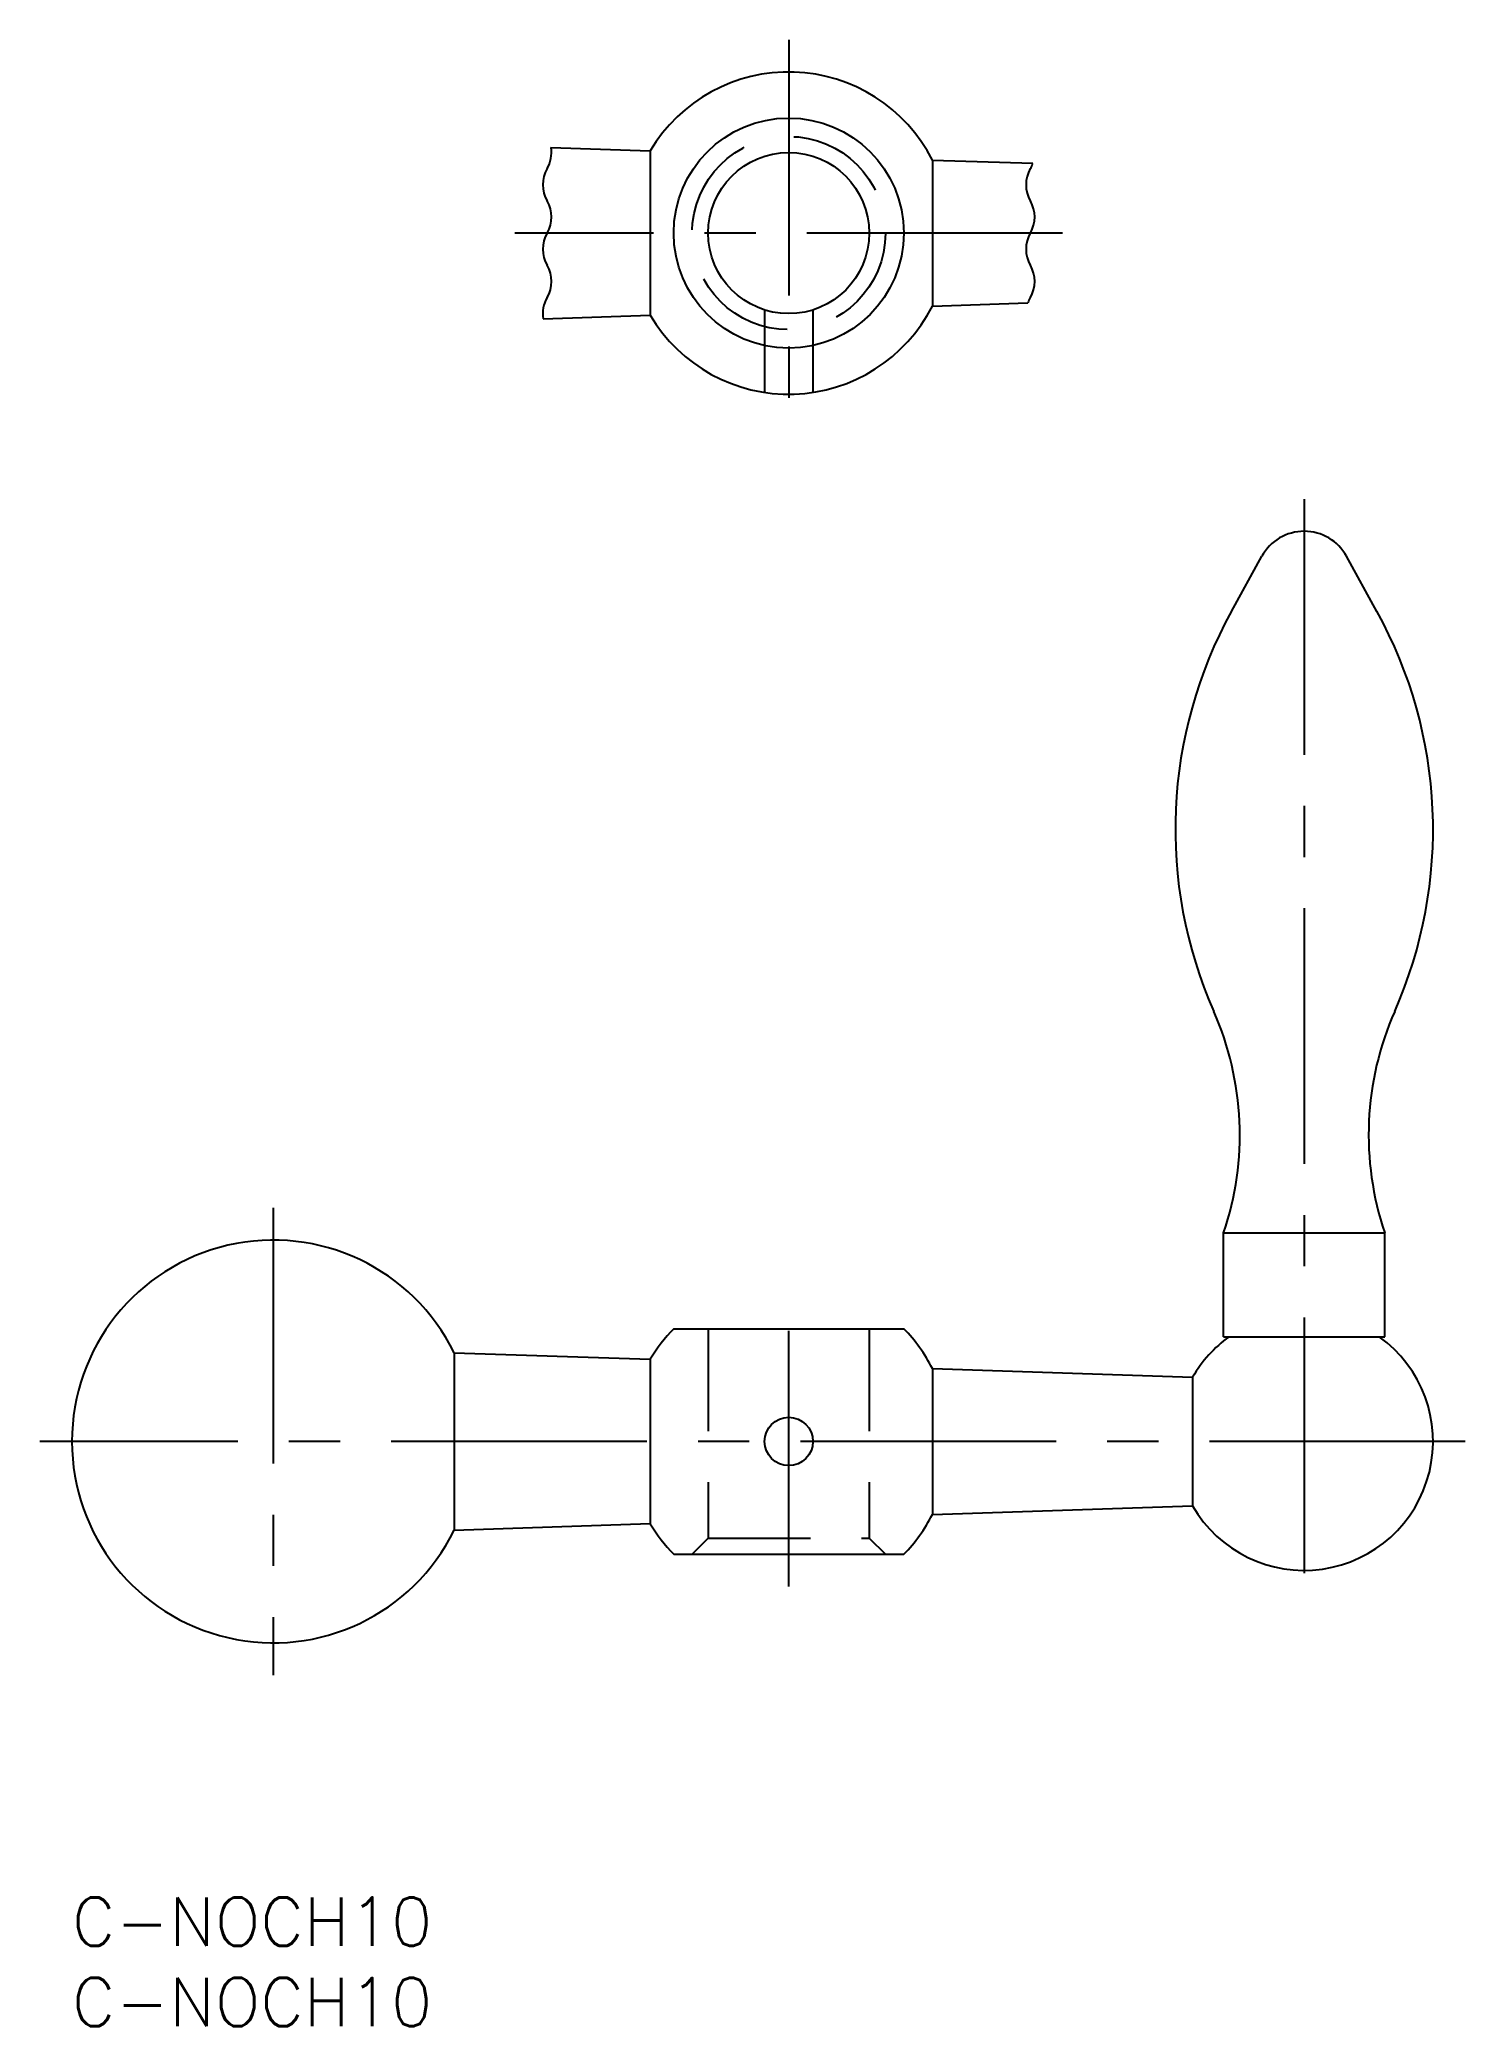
# Model space of a CAD drawing. Extents: x -2 to 86, y -8 to 115.
import ezdxf

# ---------------------------------------------------------------- set-up
doc = ezdxf.new("R2010")
doc.units = 0
doc.header["$LTSCALE"] = 0.5
doc.linetypes.add('CENTER', pattern=[50.8, 31.75, -6.35, 6.35, -6.35])
doc.linetypes.add('DASHED', pattern=[19.05, 12.7, -6.35])
doc.layers.get('0').update_dxf_attribs({"linetype": 'CONTINUOUS'})
doc.layers.add('CENTER', color=1, linetype='CENTER')
doc.styles.get("Standard").update_dxf_attribs({"font": 'txt.shx', "height": 3, "bigfont": 'bigfont.shx'})

# ---------------------------------------------------------------- blocks, each defined once
blk = doc.blocks.new('*U13')
at = {"color": 7, "linetype": 'CONTINUOUS'}
blk.add_text('C-NOCH10', height=3, dxfattribs=at).set_placement((0, -3))
blk = doc.blocks.new('*U14')
at = {"color": 7, "linetype": 'CONTINUOUS'}
blk.add_text('C-NOCH10', height=3, dxfattribs=at).set_placement((0, -8))

msp = doc.modelspace()

# ---------------------------------------------------------------- linework, layer by layer
at = {"color": 7, "linetype": 'CONTINUOUS'}
for p, q in [((29.74, 108.62), (35.9, 108.41)), ((35.9, 108.41), (35.9, 98.21)), ((53.42, 107.84), (59.65, 107.64)), ((53.42, 107.84), (53.42, 98.78)), ((53.42, 98.78), (59.35, 98.98)), ((29.26, 97.99), (35.9, 98.21)), ((71.99, 79.83), (73.87, 83.25)), ((81.01, 79.83), (79.13, 83.25)), ((71.5, 41.25), (81.5, 41.25)), ((71.5, 34.8), (71.5, 41.25)), ((81.5, 34.8), (81.5, 41.25)), ((37.36, 35.3), (51.64, 35.3)), ((71.5, 34.8), (81.5, 34.8)), ((23.72, 33.8), (35.9, 33.4)), ((23.72, 33.8), (23.72, 22.8)), ((35.9, 33.4), (35.9, 23.2)), ((53.42, 32.83), (69.57, 32.3)), ((53.42, 32.83), (53.42, 23.77)), ((69.57, 32.3), (69.57, 24.3)), ((53.42, 23.77), (69.57, 24.3)), ((23.72, 22.8), (35.9, 23.2)), ((37.36, 21.3), (51.64, 21.3))]:
    msp.add_line(p, q, dxfattribs=at)
at = {"color": 3, "linetype": 'DASHED'}
for p, q in [((43, 98.54), (43, 93.43)), ((46, 98.54), (46, 93.43)), ((39.5, 35.3), (39.5, 22.3)), ((49.5, 35.3), (49.5, 22.3)), ((39.5, 22.3), (38.5, 21.3)), ((39.5, 22.3), (49.5, 22.3)), ((49.5, 22.3), (50.5, 21.3))]:
    msp.add_line(p, q, dxfattribs=at)
at = {"color": 7, "linetype": 'CONTINUOUS'}
for centre, radius in [((44.5, 103.31), 7.14), ((44.5, 103.31), 5), ((44.5, 28.3), 1.5)]:
    msp.add_circle(centre, radius, dxfattribs=at)
at = {"color": 3, "linetype": 'DASHED'}
msp.add_circle((44.5, 103.31), 6, dxfattribs=at)
at = {"color": 7, "linetype": 'CONTINUOUS'}
for centre, radius, start, end in [((44.5, 103.31), 10, 26.9272, 149.3249), ((44.5, 103.31), 10, 210.6751, 333.0728), ((76.5, 81.8), 3, 28.8975, 151.1025), ((96.5, 66.3), 28, 151.1025, 203.8094), ((56.5, 66.3), 28, 336.1906, 28.8975), ((53.5, 47.33), 19, 341.3283, 23.8094), ((99.5, 47.33), 19, 156.1906, 198.6717), ((12.5, 28.3), 12.5, 26.1039, 333.8961), ((44.5, 28.3), 10, 135.573, 149.3249), ((44.5, 28.3), 10, 26.9272, 44.427), ((76.5, 28.3), 8, 210, 54.3409), ((76.5, 28.3), 8, 125.6591, 150), ((44.5, 28.3), 10, 315.573, 333.0728), ((44.5, 28.3), 10, 210.6751, 224.427)]:
    msp.add_arc(centre, radius, start, end, dxfattribs=at)
at = {"color": 3, "linetype": 'CONTINUOUS'}
for centre, start, end in [((27.77, 108.31), 330, 8.7151), ((31.23, 106.31), 150, 210), ((61.23, 106.31), 150, 210), ((57.77, 108.31), 330, 340.2633), ((27.77, 104.31), 330, 30), ((57.77, 104.31), 330, 30), ((31.23, 102.31), 150, 210), ((61.23, 102.31), 150, 210), ((27.77, 100.31), 330, 30), ((57.77, 100.31), 330, 30), ((31.23, 98.31), 150, 189.1774), ((61.23, 98.31), 150, 160.5662)]:
    msp.add_arc(centre, 2, start, end, dxfattribs=at)
at = {"layer": 'CENTER', "color": 1, "linetype": 'CENTER'}
for p, q in [((44.5, 115.31), (44.5, 91.31)), ((61.5, 103.31), (27.5, 103.31)), ((76.5, 86.8), (76.5, 18.3)), ((12.5, 42.8), (12.5, 13.8)), ((44.5, 19.3), (44.5, 37.3)), ((86.5, 28.3), (-2, 28.3))]:
    msp.add_line(p, q, dxfattribs=at)

# ---------------------------------------------------------------- block references
at = {"color": 7, "linetype": 'CONTINUOUS'}
for name in ['*U13', '*U14']:
    msp.add_blockref(name, (0, 0), dxfattribs=at)

doc.saveas('drawing.dxf')
